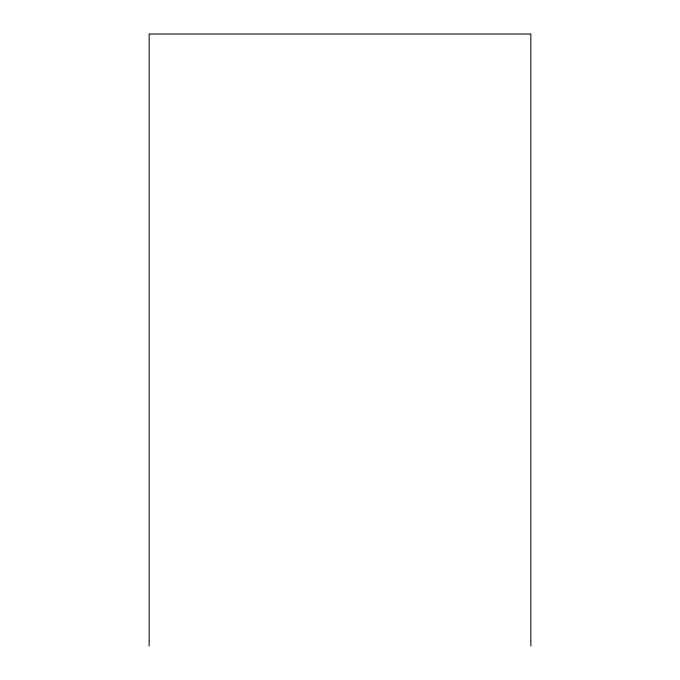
<?xml version="1.0" encoding="UTF-8"?>
<svg xmlns="http://www.w3.org/2000/svg" width="680" height="680" viewBox="0 0 680 680"><rect width="100%" height="100%" fill="white"/><g stroke="black" fill="none" stroke-linecap="round" stroke-linejoin="round"><path stroke-width="1.02" d="M530.842 646L530.842 34L149.158 34L149.158 646"/></g></svg>
